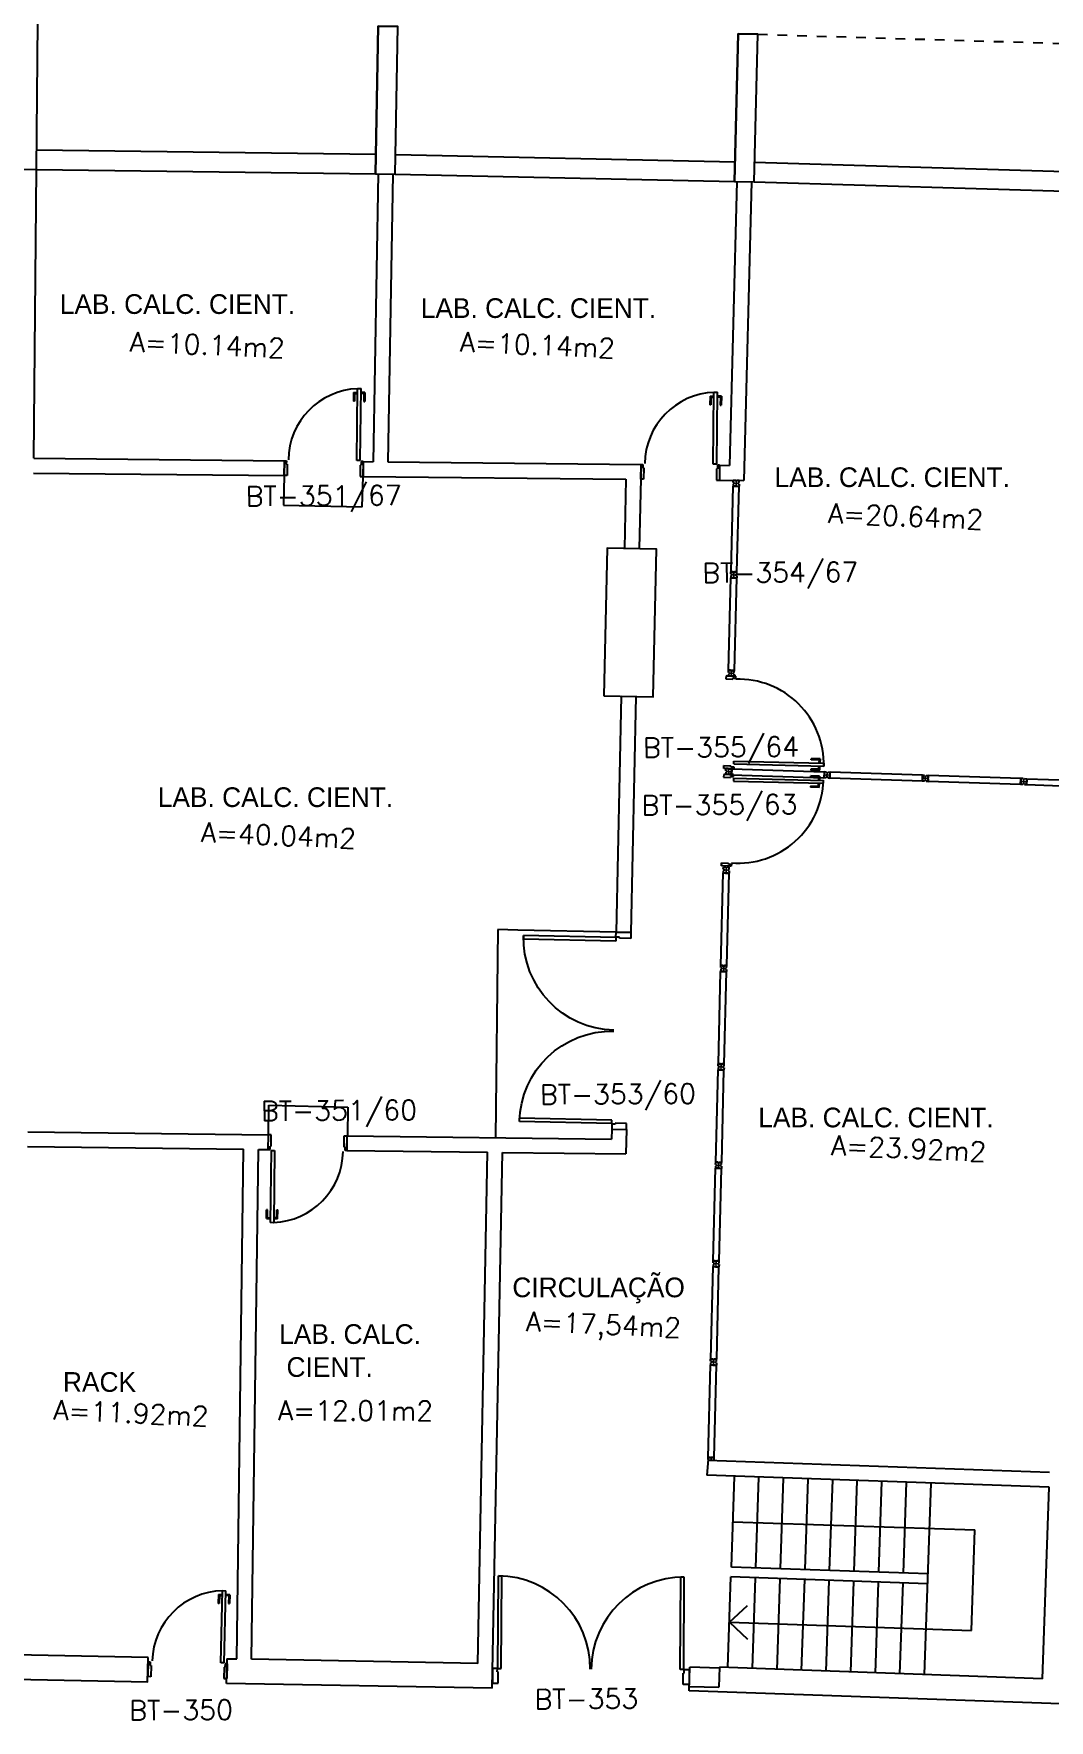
# Model space of a CAD drawing. Extents: x -165 to 137, y 302 to 416.
# Drawn here: x -9.34 to 0.99, y 390.13 to 407.26 of the extents above; entities that cross this region are included whole.
import ezdxf
from ezdxf.enums import TextEntityAlignment as Align

# ---------------------------------------------------------------- set-up
doc = ezdxf.new("R2010")
doc.units = 0
doc.header["$LTSCALE"] = 0.02
doc.header["$MEASUREMENT"] = 0
doc.linetypes.add('HIDDEN2', pattern=[0.1875, 0.125, -0.0625])
doc.layers.get('0').update_dxf_attribs({"linetype": 'CONTINUOUS'})
doc.layers.get('DEFPOINTS').update_dxf_attribs({"linetype": 'CONTINUOUS'})
for name, color, linetype in [('ALV', 2, 'CONTINUOUS'), ('DIV', 2, 'CONTINUOUS'), ('ESC', 1, 'CONTINUOUS'), ('ESQ', 1, 'CONTINUOUS'), ('ESTR', 3, 'CONTINUOUS'), ('PISO', 1, 'CONTINUOUS'), ('PROJ', 1, 'HIDDEN2'), ('TEXTO', 2, 'CONTINUOUS'), ('TEXTO-ENDEREÇO', 2, 'CONTINUOUS'), ('USO1', 2, 'CONTINUOUS'), ('ÁREA', 2, 'CONTINUOUS')]:
    doc.layers.add(name, color=color, linetype=linetype)
doc.styles.add('1', font='romans.shx', dxfattribs={"height": 1.1})
doc.styles.add('UNB-100', font='simplex.shx', dxfattribs={"height": 0.2})
doc.styles.add('UNB-100-1', font='simplex.shx', dxfattribs={"height": 0.2})
doc.dimstyles.new('1-600', dxfattribs={"dimtxt": 1.1, "dimasz": 2.5, "dimexe": 2, "dimexo": 4, "dimgap": 0.2, "dimtad": 1, "dimdec": 0, "dimzin": 4, "dimdsep": 46, "dimlunit": 6, "dimtxsty": '1', "dimblk1": 'NONE', "dimblk2": 'NONE', "dimsah": 1, "dimcen": 0, "dimclrd": 2, "dimclre": 2, "dimclrt": 2, "dimadec": 0, "dimazin": 0, "dimtfac": 1, "dimtdec": 0, "dimtmove": 2, "dimatfit": 3, "dimldrblk": 'NONE', "dimfxl": 0, "dimtolj": 1, "dimtzin": 0, "dimarcsym": 0})

# ---------------------------------------------------------------- blocks, each defined once
blk = doc.blocks.new('DIVMT-TTC')
for p, q in [((-0.03, 0.03), (-0.03, 0.006)), ((-0.008, 0.03), (-0.03, 0.03)), ((-0.0185, 0.006), (-0.03, 0.006)), ((-0.0185, -0.006), (-0.0185, 0.006)), ((-0.008, 0.03), (-0.008, 0.02)), ((-0.008, 0.02), (0.008, 0.02)), ((-0.0051, 0), (0.0051, 0)), ((0.0051, 0), (-0.0051, 0)), ((-0.0051, 0), (0.0051, 0)), ((0, -0.0051), (0, 0.0051)), ((0, 0.0051), (0, -0.0051)), ((0.008, 0.03), (0.008, 0.02)), ((0.008, 0.03), (0.03, 0.03)), ((0.0205, 0.006), (0.03, 0.006)), ((0.0205, -0.006), (0.0205, 0.006)), ((0.0205, 0.006), (0.0205, -0.006)), ((0.0205, 0.006), (0.03, 0.006)), ((0.97, 0.03), (0.03, 0.03)), ((0.03, 0.006), (0.03, 0.03)), ((0.03, -0.03), (0.03, 0.03)), ((0.03, -0.005), (0.03, 0.005)), ((0.97, -0.03), (0.97, 0.03)), ((0.97, 0.03), (0.97, 0.009)), ((0.97, 0.009), (0.97, 0.027)), ((0.9795, 0.006), (0.97, 0.006)), ((0.97, -0.005), (0.97, 0.005)), ((0.9795, 0.006), (0.9795, -0.006)), ((1.0051, 0), (0.9949, 0)), ((1, 0.0051), (1, -0.0051)), ((-0.0185, -0.006), (-0.03, -0.006)), ((-0.03, -0.03), (-0.03, -0.006)), ((-0.008, -0.03), (-0.03, -0.03)), ((-0.008, -0.03), (-0.008, -0.02)), ((-0.008, -0.02), (0.008, -0.02)), ((0.008, -0.03), (0.008, -0.02)), ((0.008, -0.03), (0.03, -0.03)), ((0.0205, -0.006), (0.03, -0.006)), ((0.0205, -0.006), (0.03, -0.006)), ((0.03, -0.006), (0.03, -0.03)), ((0.97, -0.03), (0.03, -0.03)), ((0.9795, -0.006), (0.97, -0.006)), ((0.97, -0.009), (0.97, -0.027))]:
    blk.add_line(p, q)
blk = doc.blocks.new('PD80-TTC')
at = {"color": 1}
for p, q in [((-0.777, 0.01), (-0.777, -0.03)), ((-0.777, 0.01), (-0.687, 0.01)), ((-0.687, 0), (-0.687, 0.01)), ((-0.777, -0.105), (-0.777, -0.065)), ((-0.777, -0.105), (-0.687, -0.105)), ((-0.767, 0), (-0.767, -0.03)), ((-0.767, 0), (-0.687, 0)), ((-0.767, -0.095), (-0.767, -0.065)), ((-0.767, -0.095), (-0.687, -0.095)), ((-0.687, -0.095), (-0.687, -0.105))]:
    blk.add_line(p, q, dxfattribs=at)
at = {"color": 2}
for p, q in [((-0.075, 0), (0.075, 0)), ((-0.075, 0), (-0.075, -0.02)), ((0.075, -0.03), (0.075, 0)), ((-0.817, -0.065), (-0.817, -0.03)), ((-0.085, -0.03), (-0.817, -0.03)), ((-0.085, -0.065), (-0.817, -0.065)), ((-0.085, -0.03), (-0.085, -0.065)), ((-0.075, -0.02), (-0.04, -0.02)), ((-0.04, -0.03), (-0.04, -0.02)), ((-0.04, -0.03), (0.075, -0.03)), ((-0.075, -0.781), (-0.04, -0.781)), ((-0.075, -0.801), (-0.075, -0.781)), ((-0.075, -0.801), (0.075, -0.801)), ((-0.075, -0.802), (0.075, -0.802)), ((-0.04, -0.771), (0.075, -0.771)), ((-0.04, -0.771), (-0.04, -0.781)), ((0.075, -0.771), (0.075, -0.801))]:
    blk.add_line(p, q, dxfattribs=at)
at = {"color": 1}
blk.add_arc((-0.085, -0.03), 0.731, 182.6571, 270, dxfattribs=at)
blk = doc.blocks.new('PTDP-TTC')
at = {"color": 2}
for p, q in [((0.055, 1.015), (0.09, 1.015)), ((0.055, 0.075), (0.055, 1.015)), ((0.09, 0.075), (0.09, 1.015)), ((1.91, 0.075), (1.91, 1.015)), ((1.945, 1.015), (1.91, 1.015)), ((1.945, 0.075), (1.945, 1.015)), ((0.05, 0.075), (0, 0.075)), ((0, 0.075), (0, -0.075)), ((0.05, 0.04), (0.05, 0.075)), ((0.06, 0.04), (0.05, 0.04)), ((0.055, 0.075), (0.09, 0.075)), ((0.06, -0.075), (0.06, 0.04)), ((1.945, 0.075), (1.91, 0.075)), ((1.94, -0.075), (1.94, 0.04)), ((1.94, 0.04), (1.95, 0.04)), ((1.95, 0.04), (1.95, 0.075)), ((1.95, 0.075), (2, 0.075)), ((2, 0.075), (2, -0.075)), ((0, -0.075), (0.06, -0.075)), ((2, -0.075), (1.94, -0.075))]:
    blk.add_line(p, q, dxfattribs=at)
at = {"color": 1}
for centre, start, end in [((0.055, 0.075), 0, 90), ((1.945, 0.075), 90, 180)]:
    blk.add_arc(centre, 0.94, start, end, dxfattribs=at)
blk = doc.blocks.new('MTINI-TTC')
for p, q in [((-0.03, 0.008), (-0.03, 0.03)), ((0.03, 0.03), (-0.03, 0.03)), ((-0.03, 0.008), (-0.02, 0.008)), ((-0.009, 0.03), (-0.027, 0.03)), ((-0.02, 0.008), (-0.02, 0)), ((-0.001, 0), (-0.02, 0)), ((-0.006, 0.02), (-0.006, 0.03)), ((-0.006, 0.023), (-0.006, 0.027)), ((-0.006, 0.02), (0.006, 0.02)), ((0.005, 0.03), (-0.005, 0.03)), ((0.005, 0), (-0.005, 0)), ((0.004, 0.02), (-0.004, 0.02)), ((0.02, 0), (-0.001, 0)), ((0, -0.005), (0, 0.005)), ((0.006, 0.02), (0.006, 0.03)), ((0.006, 0.023), (0.006, 0.027)), ((0.009, 0.03), (0.027, 0.03)), ((0.03, 0.008), (0.02, 0.008)), ((0.02, 0), (0.02, 0.008)), ((0.03, 0.008), (0.03, 0.03))]:
    blk.add_line(p, q)
blk = doc.blocks.new('MDIVMT-TTC')
for p, q in [((-0.03, 0.03), (-0.03, 0.006)), ((-0.008, 0.03), (-0.03, 0.03)), ((-0.0185, 0.006), (-0.03, 0.006)), ((-0.0185, -0.006), (-0.0185, 0.006)), ((-0.008, 0.03), (-0.008, 0.02)), ((-0.008, 0.02), (0.008, 0.02)), ((-0.0051, 0), (0.0051, 0)), ((-0.0051, 0), (0.0051, 0)), ((0, -0.0051), (0, 0.0051)), ((0, -0.0051), (0, 0.0051)), ((0.008, 0.03), (0.008, 0.02)), ((0.008, 0.03), (0.03, 0.03)), ((0.0205, 0.006), (0.03, 0.006)), ((0.0205, -0.006), (0.0205, 0.006)), ((0.0205, 0.006), (0.03, 0.006)), ((0.0205, -0.006), (0.0205, 0.006)), ((0.03, 0.03), (0.03, -0.03)), ((0.03, 0.03), (0.47, 0.03)), ((0.03, 0.006), (0.03, 0.03)), ((0.03, 0.009), (0.03, 0.027)), ((0.03, 0.005), (0.03, -0.005)), ((0.47, 0.03), (0.47, -0.03)), ((0.4795, 0.006), (0.47, 0.006)), ((0.47, 0.005), (0.47, -0.005)), ((0.4795, -0.006), (0.4795, 0.006)), ((0.4949, 0), (0.5051, 0)), ((0.5051, 0), (0.4949, 0)), ((0.5, -0.0051), (0.5, 0.0051)), ((-0.0185, -0.006), (-0.03, -0.006)), ((-0.03, -0.03), (-0.03, -0.006)), ((-0.008, -0.03), (-0.03, -0.03)), ((-0.008, -0.03), (-0.008, -0.02)), ((-0.008, -0.02), (0.008, -0.02)), ((0.008, -0.03), (0.008, -0.02)), ((0.008, -0.03), (0.03, -0.03)), ((0.0205, -0.006), (0.03, -0.006)), ((0.0205, -0.006), (0.03, -0.006)), ((0.03, -0.006), (0.03, -0.03)), ((0.03, -0.03), (0.03, -0.009)), ((0.03, -0.009), (0.03, -0.027)), ((0.03, -0.03), (0.47, -0.03)), ((0.4795, -0.006), (0.47, -0.006))]:
    blk.add_line(p, q)
blk = doc.blocks.new('PDV2E-TTC')
at = {"layer": 'DIV', "color": 1}
for p, q in [((0.023, 0.925), (0.063, 0.925)), ((0.023, 0.925), (0.023, 0.835)), ((0.033, 0.915), (0.063, 0.915)), ((0.033, 0.915), (0.033, 0.835)), ((0.138, 0.925), (0.097, 0.925)), ((0.128, 0.915), (0.097, 0.915)), ((0.128, 0.915), (0.128, 0.835)), ((0.138, 0.925), (0.138, 0.835)), ((0.033, 0.835), (0.023, 0.835)), ((0.128, 0.835), (0.137, 0.835))]:
    blk.add_line(p, q, dxfattribs=at)
at = {"layer": 'DIV'}
for p, q in [((0.065, 0.05), (0.065, 0.965)), ((0.095, 0.965), (0.065, 0.965)), ((0.095, 0.05), (0.095, 0.965)), ((0.049, 0.05), (0.029, 0.05)), ((0.029, 0.05), (0.029, 0.035)), ((0.029, 0.035), (0.029, -0.035)), ((0.049, 0.02), (0.049, 0.05)), ((0.049, 0.02), (0.059, 0.02)), ((0.059, -0.05), (0.059, 0.02)), ((0.065, 0.05), (0.095, 0.05)), ((0.928, -0.05), (0.928, 0.02)), ((0.938, 0.02), (0.928, 0.02)), ((0.938, 0.05), (0.958, 0.05)), ((0.938, 0.02), (0.938, 0.05)), ((0.958, 0.05), (0.958, 0.035)), ((0.958, 0.035), (0.958, -0.035)), ((0.029, -0.035), (0.029, -0.05)), ((0.029, -0.05), (0.059, -0.05)), ((0.958, -0.05), (0.928, -0.05)), ((0.958, -0.035), (0.958, -0.05))]:
    blk.add_line(p, q, dxfattribs=at)
at = {"layer": 'DIV', "color": 1}
blk.add_arc((0.062, 0.1), 0.865, 356.6786, 90, dxfattribs=at)
blk = doc.blocks.new('MTT-TTC')
for p, q in [((-0.008, 0.03), (-0.03, 0.03)), ((-0.03, 0.03), (-0.03, 0.006)), ((-0.0185, 0.006), (-0.03, 0.006)), ((-0.0185, -0.006), (-0.0185, 0.006)), ((-0.008, 0.03), (-0.008, 0.02)), ((-0.008, 0.02), (0.008, 0.02)), ((-0.0051, 0), (0.0051, 0)), ((0, -0.0051), (0, 0.0051)), ((0.008, 0.03), (0.03, 0.03)), ((0.008, 0.03), (0.008, 0.02)), ((0.0205, -0.006), (0.0205, 0.006)), ((0.0205, 0.006), (0.03, 0.006)), ((0.03, 0.006), (0.03, 0.03)), ((-0.03, -0.03), (-0.03, -0.006)), ((-0.0185, -0.006), (-0.03, -0.006)), ((-0.008, -0.03), (-0.03, -0.03)), ((-0.008, -0.02), (0.008, -0.02)), ((-0.008, -0.03), (-0.008, -0.02)), ((0.008, -0.03), (0.008, -0.02)), ((0.008, -0.03), (0.03, -0.03)), ((0.0205, -0.006), (0.03, -0.006)), ((0.03, -0.006), (0.03, -0.03))]:
    blk.add_line(p, q)
blk = doc.blocks.new('PDV2D-TTC')
at = {"layer": 'DIV'}
for p, q in [((0.03, 0.05), (0.06, 0.05)), ((0.03, 0.035), (0.03, 0.05)), ((0.03, -0.035), (0.03, 0.035)), ((0.06, 0.05), (0.06, -0.02)), ((0.941, 0.05), (0.941, -0.02)), ((0.971, 0.05), (0.941, 0.05)), ((0.971, 0.035), (0.971, 0.05)), ((0.971, -0.035), (0.971, 0.035)), ((0.03, -0.05), (0.03, -0.035)), ((0.05, -0.05), (0.03, -0.05)), ((0.05, -0.02), (0.06, -0.02)), ((0.05, -0.02), (0.05, -0.05)), ((0.079, -0.05), (0.109, -0.05)), ((0.079, -0.05), (0.079, -0.965)), ((0.109, -0.05), (0.109, -0.965)), ((0.951, -0.02), (0.941, -0.02)), ((0.951, -0.02), (0.951, -0.05)), ((0.951, -0.05), (0.971, -0.05)), ((0.971, -0.05), (0.971, -0.035)), ((0.109, -0.965), (0.079, -0.965))]:
    blk.add_line(p, q, dxfattribs=at)
at = {"layer": 'DIV', "color": 1}
for p, q in [((0.036, -0.925), (0.036, -0.835)), ((0.046, -0.835), (0.036, -0.835)), ((0.046, -0.915), (0.046, -0.835)), ((0.141, -0.915), (0.141, -0.835)), ((0.141, -0.835), (0.151, -0.835)), ((0.151, -0.925), (0.151, -0.835)), ((0.036, -0.925), (0.076, -0.925)), ((0.046, -0.915), (0.076, -0.915)), ((0.141, -0.915), (0.111, -0.915)), ((0.151, -0.925), (0.111, -0.925))]:
    blk.add_line(p, q, dxfattribs=at)
blk.add_arc((0.076, -0.1), 0.865, 270, 3.3214, dxfattribs=at)
blk = doc.blocks.new('DIV-TTC')
for p, q in [((-0.0051, 0), (0.0051, 0)), ((0, -0.0051), (0, 0.0051)), ((0.0205, 0.006), (0.03, 0.006)), ((0.0205, -0.006), (0.0205, 0.006)), ((0.03, 0.03), (0.97, 0.03)), ((0.03, 0.03), (0.03, -0.03)), ((0.03, 0.009), (0.03, 0.027)), ((0.03, 0.005), (0.03, -0.005)), ((0.97, 0.03), (0.97, -0.03)), ((0.9795, 0.006), (0.97, 0.006)), ((0.97, 0.005), (0.97, -0.005)), ((0.9795, -0.006), (0.9795, 0.006)), ((1.0051, 0), (0.9949, 0)), ((0.9949, 0), (1.0051, 0)), ((1, -0.0051), (1, 0.0051)), ((0.0205, -0.006), (0.03, -0.006)), ((0.03, -0.03), (0.03, -0.009)), ((0.03, -0.009), (0.03, -0.027)), ((0.03, -0.03), (0.97, -0.03)), ((0.9795, -0.006), (0.97, -0.006))]:
    blk.add_line(p, q)
blk = doc.blocks.new('*D78')
at = {"layer": 'DEFPOINTS', "color": 0, "transparency": 16777216}
for p in [(15.31, 412.97), (-9.502, 407.386), (-9.515, 405.886), (27.049, 405.517), (26.908, 404.024)]:
    blk.add_point(p, dxfattribs=at)
at = {"layer": 'USO1', "color": 2, "lineweight": -2, "transparency": 16777216}
for p, q in [((-9.467, 411.386), (-9.427, 415.889)), ((27.424, 409.5), (27.845, 413.975))]:
    blk.add_line(p, q, dxfattribs=at)
blk.add_arc((-13.266, -22.593), 436.499, 84.62031, 89.49836, dxfattribs=at)
at = {"layer": 'USO1', "color": 2, "transparency": 16777216, "insert": (9.165, 414.08), "char_height": 1.1, "attachment_point": 5, "rotation": 357.0593, "style": '1'}
blk.add_mtext('\\A1;Física', dxfattribs=at)
blk = doc.blocks.new('_NONE')
at = {"color": 0, "linetype": 'ByBlock'}
blk.add_circle((0, 0), 0.25, dxfattribs=at)

msp = doc.modelspace()

# ---------------------------------------------------------------- linework, layer by layer
at = {"layer": 'ALV'}
for p, q in [((-9.306, 406.084), (-5.858, 406.04)), ((-9.335, 402.949), (-9.308, 405.885)), ((-9.308, 405.884), (-5.86, 405.84)), ((-5.656, 406.036), (-2.209, 405.962)), ((-2.007, 405.957), (1.439, 405.853)), ((-5.835, 405.839), (-5.886, 402.914)), ((-5.686, 405.837), (-5.736, 402.912)), ((-5.66, 405.836), (-2.213, 405.762)), ((-2.188, 405.761), (-2.263, 402.877)), ((-2.038, 405.757), (-2.116, 402.725)), ((-2.013, 405.757), (1.433, 405.653)), ((-9.336, 402.799), (-6.789, 402.773)), ((-9.335, 402.949), (-6.787, 402.923)), ((-6.789, 402.773), (-6.787, 402.923)), ((-5.986, 402.915), (-5.989, 402.765)), ((-5.986, 402.915), (-5.886, 402.914)), ((-5.736, 402.912), (-3.162, 402.886)), ((-3.162, 402.886), (-3.181, 402.028)), ((-2.363, 402.878), (-2.365, 402.728)), ((-2.363, 402.878), (-2.263, 402.877)), ((-5.989, 402.765), (-3.316, 402.737)), ((-3.316, 402.737), (-3.331, 402.032)), ((-2.365, 402.728), (-2.116, 402.725)), ((-3.181, 402.028), (-3.331, 402.032)), ((-3.364, 400.532), (-3.416, 398.135)), ((-3.364, 400.532), (-3.214, 400.529)), ((-3.214, 400.529), (-3.266, 398.131)), ((-4.416, 398.156), (-4.416, 398.156)), ((-3.266, 398.131), (-3.416, 398.135)), ((-9.396, 396.107), (-6.95, 396.077)), ((-3.459, 396.134), (-3.462, 396.034)), ((-3.459, 396.134), (-3.309, 396.132)), ((-3.309, 396.132), (-3.315, 395.882)), ((-9.398, 395.957), (-7.202, 395.93)), ((-7.271, 390.752), (-7.202, 395.93)), ((-6.952, 395.927), (-6.95, 396.077)), ((-6.151, 395.917), (-6.149, 396.067)), ((-6.149, 396.067), (-3.462, 396.034)), ((-7.121, 390.749), (-7.052, 395.928)), ((-7.052, 395.928), (-6.952, 395.927)), ((-6.151, 395.917), (-4.721, 395.9)), ((-4.82, 390.707), (-4.721, 395.9)), ((-4.675, 390.454), (-4.571, 395.898)), ((-4.571, 395.898), (-3.315, 395.882)), ((-2.479, 392.777), (-2.492, 392.619)), ((0.99, 392.648), (-2.487, 392.769)), ((0.985, 392.498), (-2.492, 392.619)), ((0.919, 390.551), (0.985, 392.498)), ((-8.172, 390.768), (-9.701, 390.796)), ((-8.177, 390.518), (-8.171, 390.767)), ((-7.375, 390.503), (-7.369, 390.753)), ((-7.371, 390.753), (-7.271, 390.752)), ((-4.82, 390.707), (-7.121, 390.749)), ((0.919, 390.551), (-2.365, 390.668)), ((-8.175, 390.518), (-9.706, 390.546)), ((-4.675, 390.454), (-7.374, 390.503)), ((1.103, 390.295), (-2.672, 390.429))]:
    msp.add_line(p, q, dxfattribs=at)
msp.add_lwpolyline([(-3.539, 400.536), (-3.039, 400.525), (-3.006, 402.025), (-3.506, 402.036), (-3.539, 400.536)], close=True, dxfattribs=at)
at = {"layer": 'DIV'}
for p, q in [((-2.247, 401.796), (-2.226, 402.666)), ((-2.225, 402.688), (-2.226, 402.666)), ((-2.226, 402.666), (-2.166, 402.665)), ((-2.202, 402.666), (-2.226, 402.666)), ((-2.225, 402.704), (-2.224, 402.726)), ((-2.225, 402.704), (-2.215, 402.704)), ((-2.225, 402.688), (-2.215, 402.688)), ((-2.224, 402.726), (-2.2, 402.726)), ((-2.215, 402.704), (-2.215, 402.688)), ((-2.201, 402.675), (-2.202, 402.666)), ((-2.201, 402.675), (-2.202, 402.666)), ((-2.189, 402.675), (-2.201, 402.675)), ((-2.201, 402.675), (-2.189, 402.675)), ((-2.201, 402.666), (-2.191, 402.665)), ((-2.2, 402.714), (-2.2, 402.726)), ((-2.2, 402.714), (-2.188, 402.714)), ((-2.19, 402.695), (-2.2, 402.696)), ((-2.2, 402.696), (-2.19, 402.695)), ((-2.195, 402.701), (-2.195, 402.69)), ((-2.195, 402.69), (-2.195, 402.701)), ((-2.195, 402.701), (-2.195, 402.69)), ((-2.189, 402.675), (-2.19, 402.665)), ((-2.189, 402.675), (-2.19, 402.665)), ((-2.19, 402.665), (-2.166, 402.665)), ((-2.164, 402.725), (-2.188, 402.725)), ((-2.188, 402.714), (-2.188, 402.725)), ((-2.187, 401.794), (-2.166, 402.665)), ((-2.175, 402.703), (-2.175, 402.687)), ((-2.165, 402.703), (-2.175, 402.703)), ((-2.165, 402.687), (-2.175, 402.687)), ((-2.165, 402.687), (-2.166, 402.665)), ((-2.165, 402.703), (-2.164, 402.725)), ((-2.247, 401.796), (-2.187, 401.794)), ((-2.226, 401.795), (-2.244, 401.796)), ((-2.223, 401.786), (-2.223, 401.795)), ((-2.211, 401.785), (-2.223, 401.786)), ((-2.213, 401.765), (-2.223, 401.765)), ((-2.222, 401.795), (-2.212, 401.795)), ((-2.218, 401.76), (-2.218, 401.77)), ((-2.211, 401.785), (-2.211, 401.795)), ((-2.187, 401.794), (-2.208, 401.795)), ((-2.208, 401.795), (-2.19, 401.794))]:
    msp.add_line(p, q, dxfattribs=at)
at = {"layer": 'ESC'}
for p, q in [((-2.244, 391.686), (-2.213, 392.607)), ((-1.994, 391.677), (-1.963, 392.599)), ((-1.745, 391.669), (-1.713, 392.59)), ((-1.495, 391.66), (-1.463, 392.582)), ((-1.245, 391.651), (-1.213, 392.573)), ((-0.995, 391.642), (-0.964, 392.565)), ((-0.745, 391.634), (-0.714, 392.556)), ((-0.495, 391.625), (-0.464, 392.548)), ((-0.28, 390.594), (-0.214, 392.539)), ((-2.229, 392.147), (0.231, 392.063)), ((0.196, 391.042), (0.231, 392.063)), ((-0.245, 391.616), (-2.244, 391.686)), ((-2.279, 390.665), (-2.248, 391.586)), ((-0.249, 391.516), (-2.248, 391.586)), ((-2.029, 390.656), (-1.998, 391.577)), ((-1.779, 390.643), (-1.748, 391.569)), ((-1.53, 390.635), (-1.498, 391.56)), ((-1.28, 390.626), (-1.248, 391.551)), ((-1.03, 390.618), (-0.998, 391.543)), ((-0.78, 390.609), (-0.749, 391.534)), ((-0.53, 390.601), (-0.499, 391.525)), ((-2.263, 391.125), (-2.081, 391.296)), ((-2.263, 391.125), (0.196, 391.042)), ((-2.263, 391.125), (-2.081, 390.955))]:
    msp.add_line(p, q, dxfattribs=at)
at = {"layer": 'ESTR'}
for p, q in [((-2.672, 390.429), (-2.665, 390.668)), ((-2.366, 390.66), (-2.665, 390.668)), ((-2.365, 390.668), (-2.371, 390.466)), ((-2.671, 390.474), (-2.371, 390.466))]:
    msp.add_line(p, q, dxfattribs=at)
for points in [[(-9.508, 405.886), (-9.308, 405.884), (-9.295, 407.384), (-9.495, 407.386), (-9.508, 405.886), (-9.495, 407.386), (-9.295, 407.384)], [(-5.86, 405.84), (-5.661, 405.836), (-5.635, 407.336), (-5.835, 407.339), (-5.86, 405.84), (-5.835, 407.339), (-5.635, 407.336)], [(-2.213, 405.762), (-2.013, 405.757), (-1.975, 407.256), (-2.174, 407.261), (-2.213, 405.762), (-2.174, 407.261), (-1.975, 407.256)]]:
    msp.add_lwpolyline(points, dxfattribs=at)
at = {"layer": 'PISO'}
for p, q in [((-6.79, 402.773), (-6.796, 402.473)), ((-5.995, 402.456), (-5.988, 402.765)), ((-6.796, 402.473), (-5.995, 402.456)), ((-4.616, 398.161), (-4.642, 396.049)), ((-4.416, 398.156), (-4.616, 398.161)), ((-3.416, 398.135), (-4.416, 398.156)), ((-6.95, 396.077), (-6.944, 396.377)), ((-6.944, 396.377), (-6.142, 396.359)), ((-6.142, 396.359), (-6.146, 396.067))]:
    msp.add_line(p, q, dxfattribs=at)
at = {"layer": 'PROJ', "color": 1}
msp.add_line((-1.975, 407.256), (1.485, 407.153), dxfattribs=at)

# ---------------------------------------------------------------- block references
at = {"layer": 'DIV'}
for name, p, rotation in [('DIVMT-TTC', (-2.219, 401.765), 268.5887324845432), ('PDV2D-TTC', (-2.271, 399.766), 88.62274118917884), ('MTT-TTC', (-2.244, 400.765), 268.7555503453163), ('PDV2E-TTC', (-2.271, 399.766), 268.605911222691), ('MTT-TTC', (-2.271, 399.766), 177.6787769864433), ('DIV-TTC', (-2.271, 399.766), 358.0978215112998), ('DIVMT-TTC', (-1.271, 399.732), 358.1351271762166), ('DIVMT-TTC', (-0.272, 399.698), 358.1315508283458), ('MDIVMT-TTC', (0.728, 399.665), 358.1079628512814), ('DIVMT-TTC', (-2.296, 398.766), 268.5887324845432), ('DIVMT-TTC', (-2.322, 397.766), 268.5887324845432), ('DIVMT-TTC', (-2.348, 396.767), 268.5887324845432), ('DIVMT-TTC', (-2.374, 395.767), 268.5887324845432), ('DIVMT-TTC', (-2.399, 394.767), 268.5887324845432), ('DIVMT-TTC', (-2.425, 393.768), 268.5887324845432), ('MTINI-TTC', (-2.45, 392.768), 357.3738886449127)]:
    msp.add_blockref(name, p, dxfattribs=dict(at, rotation=rotation))
at = {"layer": 'DIV', "xscale": -0.00716709794989392, "yscale": -0.0002476729558216224, "zscale": 0.007167097949887236, "rotation": 359.9861678998798}
msp.add_blockref('MTT-TTC', (-2.244, 400.765), dxfattribs=at)
at = {"layer": 'ESQ'}
for name, p, rotation in [('PD80-TTC', (-5.987, 402.84), 269.3931112882369), ('PD80-TTC', (-2.364, 402.803), 269.3931112882369), ('PD80-TTC', (-6.951, 396.002), 89.29156074733086), ('PTDP-TTC', (-4.673, 390.581), 359.6590279028024), ('PD80-TTC', (-7.372, 390.628), 268.591742343322)]:
    msp.add_blockref(name, p, dxfattribs=dict(at, rotation=rotation))
at = {"layer": 'ESQ', "xscale": -1, "rotation": 88.74585645557767}
msp.add_blockref('PTDP-TTC', (-3.341, 398.133), dxfattribs=at)

# ---------------------------------------------------------------- texts
at = {"layer": 'TEXTO'}
for s, p in [('LAB. CALC. CIENT.', (-9.07, 404.416)), ('LAB. CALC. CIENT.', (-5.401, 404.375)), ('LAB. CALC. CIENT.', (-1.805, 402.657)), ('LAB. CALC. CIENT.', (-8.074, 399.407)), ('LAB. CALC. CIENT.', (-1.97, 396.153)), ('CIRCULAÇÃO', (-4.47, 394.427)), ('LAB. CALC. ', (-6.84, 393.953)), (' CIENT.', (-6.84, 393.618)), ('RACK', (-9.038, 393.466))]:
    msp.add_text(s, height=0.2, rotation=359.9862, dxfattribs=at).set_placement(p)
at = {"layer": 'TEXTO-ENDEREÇO', "style": 'UNB-100-1'}
for s, p in [('BT-351/67', (-7.18, 402.463)), ('BT-354/67', (-2.539, 401.684)), ('BT-355/64', (-3.141, 399.909)), ('BT-355/63', (-3.157, 399.324)), ('BT-353/60', (-4.189, 396.385)), ('BT-351/60', (-7.024, 396.218)), ('BT-353', (-4.244, 390.243)), ('BT-350', (-8.364, 390.129))]:
    msp.add_text(s, height=0.2, rotation=0.4222, dxfattribs=at).set_placement(p)
at = {"layer": 'ÁREA', "style": 'UNB-100'}
for s, rotation, p in [('A=10.14m2', 357.55, (-7.575, 404.001)), ('A=10.14m2', 357.55, (-4.219, 404)), ('A=20.64m2', 357.55, (-0.476, 402.26)), ('A=40.04m2', 357.55, (-6.851, 399.018)), ('A=23.92m2', 357.55, (-0.445, 395.838)), ('A=17,54m2', 357.55, (-3.548, 394.05)), ('A=11.92m2', 357.55, (-8.35, 393.15)), ('A=12.01m2', 359.8378, (-6.064, 393.175))]:
    msp.add_text(s, height=0.2, rotation=rotation, dxfattribs=at).set_placement(p, align=Align.CENTER)

# ---------------------------------------------------------------- dimensions: what is measured, and where the dimension line sits
at = {"layer": 'USO1'}
dim = msp.add_angular_dim_2l(base=(15.31, 412.97), line1=((27.049, 405.517), (26.908, 404.024)), line2=((-9.502, 407.386), (-9.515, 405.886)), text='Física', dimstyle='1-600', override={"dimazin": 1}, dxfattribs=at)
dim.commit()
dim.dimension.update_dxf_attribs({"geometry": '*D78', "text_midpoint": (9.165, 414.08)})

doc.saveas('drawing.dxf')
